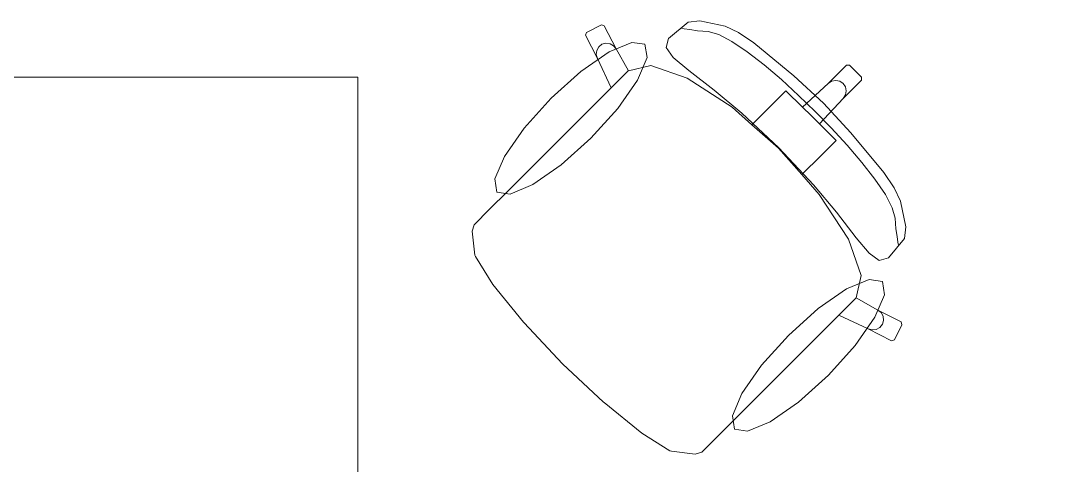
# Model space of a CAD drawing. Header units: inches. Extents: x -38 to 5698, y -33 to 92.
# Drawn here: x 311.354 to 312.834, y 15.928 to 16.561 of the extents above; entities that cross this region are included whole.
import ezdxf

# ---------------------------------------------------------------- set-up
doc = ezdxf.new("R2010")
doc.units = ezdxf.units.IN
doc.header["$MEASUREMENT"] = 0
doc.layers.add('Interior - Mobiliario', color=7, linetype='Continuous')

msp = doc.modelspace()

# ---------------------------------------------------------------- linework, layer by layer
at = {"layer": 'Interior - Mobiliario', "color": 175, "linetype": 'Continuous', "lineweight": 13}
for p, q in [((312.3037, 16.5595), (312.3205, 16.5614)), ((312.3205, 16.5614), (312.3566, 16.5536)), ((312.1591, 16.5448), (312.1804, 16.5557)), ((312.1804, 16.5557), (312.1845, 16.5543)), ((312.1845, 16.5543), (312.2015, 16.5212)), ((312.2759, 16.5363), (312.3037, 16.5595)), ((312.2984, 16.5499), (312.2939, 16.5507)), ((312.3065, 16.5491), (312.2984, 16.5499)), ((312.3172, 16.547), (312.3065, 16.5491)), ((312.3326, 16.5459), (312.3172, 16.547)), ((312.3566, 16.5536), (312.3758, 16.5447)), ((312.1578, 16.5408), (312.1591, 16.5448)), ((312.1748, 16.5077), (312.1578, 16.5408)), ((312.2724, 16.5234), (312.2759, 16.5363)), ((312.3474, 16.542), (312.3326, 16.5459)), ((312.3662, 16.532), (312.3474, 16.542)), ((312.3881, 16.5172), (312.3662, 16.532)), ((312.3758, 16.5447), (312.3975, 16.5298)), ((312.1731, 16.5134), (312.1738, 16.5192)), ((312.1738, 16.5192), (312.1766, 16.5243)), ((312.1766, 16.5243), (312.1812, 16.5279)), ((312.1812, 16.5279), (312.1869, 16.5295)), ((312.1869, 16.5295), (312.1927, 16.5287)), ((312.1927, 16.5287), (312.1978, 16.5258)), ((312.1978, 16.5258), (312.2015, 16.5212)), ((312.2015, 16.5212), (312.2188, 16.4902)), ((312.2825, 16.5091), (312.2724, 16.5234)), ((312.4119, 16.4986), (312.3881, 16.5172)), ((312.3975, 16.5298), (312.4542, 16.4829)), ((312.1748, 16.5077), (312.1731, 16.5134)), ((312.1943, 16.4659), (312.1748, 16.5077)), ((312.3047, 16.4905), (312.2825, 16.5091)), ((312.2186, 16.4902), (312.1943, 16.4659)), ((312.2186, 16.4902), (312.2188, 16.4902)), ((312.2188, 16.4902), (312.2507, 16.4977)), ((312.2507, 16.4977), (312.3027, 16.4793)), ((312.3409, 16.4625), (312.3047, 16.4905)), ((312.4366, 16.4774), (312.4119, 16.4986)), ((312.5034, 16.4721), (312.5294, 16.4982)), ((312.5294, 16.4982), (312.5337, 16.4981)), ((312.5337, 16.4981), (312.5422, 16.4896)), ((312.5508, 16.4811), (312.5422, 16.4896)), ((312.3027, 16.4793), (312.3665, 16.438)), ((312.4612, 16.4549), (312.4366, 16.4774)), ((312.4542, 16.4829), (312.4964, 16.4438)), ((312.5034, 16.4721), (312.5082, 16.4753)), ((312.5082, 16.4753), (312.514, 16.4764)), ((312.514, 16.4764), (312.5197, 16.4753)), ((312.5197, 16.4753), (312.5246, 16.472)), ((312.5247, 16.4507), (312.5508, 16.4768)), ((312.5508, 16.4768), (312.5508, 16.4811)), ((312.0465, 16.3181), (312.1943, 16.4659)), ((312.3802, 16.4298), (312.3409, 16.4625)), ((312.422, 16.4406), (312.4432, 16.4617)), ((312.4432, 16.4617), (312.4668, 16.4381)), ((312.4668, 16.4381), (312.5034, 16.4721)), ((312.5279, 16.4671), (312.5246, 16.472)), ((312.5291, 16.4613), (312.5279, 16.4671)), ((312.5279, 16.4556), (312.5291, 16.4613)), ((312.4847, 16.4321), (312.4612, 16.4549)), ((312.4907, 16.4142), (312.5247, 16.4507)), ((312.5356, 16.4016), (312.4964, 16.4438)), ((312.5247, 16.4507), (312.5279, 16.4556)), ((312.3665, 16.438), (312.3947, 16.4132)), ((312.433, 16.3803), (312.3802, 16.4298)), ((312.3947, 16.4132), (312.422, 16.4406)), ((312.4668, 16.4381), (312.4788, 16.4261)), ((312.4847, 16.4321), (312.5075, 16.4086)), ((312.4907, 16.4142), (312.4788, 16.4261)), ((312.5144, 16.3906), (312.4907, 16.4142)), ((312.3947, 16.4132), (312.4325, 16.3799)), ((312.5075, 16.4086), (312.5301, 16.384)), ((312.5824, 16.3449), (312.5356, 16.4016)), ((312.4932, 16.3694), (312.5144, 16.3906)), ((312.5301, 16.384), (312.5512, 16.3592)), ((312.4658, 16.342), (312.4325, 16.3799)), ((312.433, 16.3803), (312.4825, 16.3276)), ((312.4658, 16.342), (312.4932, 16.3694)), ((312.5512, 16.3592), (312.5698, 16.3354)), ((312.4906, 16.3139), (312.4658, 16.342)), ((312.5973, 16.3232), (312.5824, 16.3449)), ((312.4825, 16.3276), (312.5152, 16.2883)), ((312.5698, 16.3354), (312.5847, 16.3136)), ((312.021, 16.2926), (312.0465, 16.3181)), ((312.532, 16.2501), (312.4906, 16.3139)), ((312.5847, 16.3136), (312.5946, 16.2948)), ((312.6063, 16.304), (312.5973, 16.3232)), ((312.614, 16.2678), (312.6063, 16.304)), ((311.999, 16.2706), (312.021, 16.2926)), ((312.5152, 16.2883), (312.5431, 16.2521)), ((312.5946, 16.2948), (312.5985, 16.28)), ((311.9962, 16.2613), (311.999, 16.2706)), ((312.5985, 16.28), (312.5997, 16.2646)), ((312.6121, 16.2511), (312.614, 16.2678)), ((312.0001, 16.2274), (311.9962, 16.2613)), ((312.5431, 16.2521), (312.5617, 16.2298)), ((312.589, 16.2232), (312.6121, 16.2511)), ((312.5997, 16.2646), (312.6017, 16.2538)), ((312.6017, 16.2538), (312.6025, 16.2458)), ((312.5503, 16.1981), (312.532, 16.2501)), ((312.6025, 16.2458), (312.6033, 16.2413)), ((312.001, 16.2253), (312.0001, 16.2274)), ((312.026, 16.1852), (312.001, 16.2253)), ((312.5617, 16.2298), (312.576, 16.2198)), ((312.576, 16.2198), (312.589, 16.2232)), ((312.5429, 16.1662), (312.5503, 16.1981)), ((312.0695, 16.1316), (312.026, 16.1852)), ((312.5428, 16.1659), (312.5186, 16.1417)), ((312.5428, 16.1659), (312.5429, 16.1662)), ((312.5739, 16.1488), (312.5429, 16.1662)), ((312.5785, 16.1452), (312.5739, 16.1488)), ((312.607, 16.1319), (312.5739, 16.1488)), ((312.3707, 15.9938), (312.5186, 16.1417)), ((312.5186, 16.1417), (312.5603, 16.1221)), ((312.5814, 16.1401), (312.5785, 16.1452)), ((312.5805, 16.1286), (312.5821, 16.1342)), ((312.5821, 16.1342), (312.5814, 16.1401)), ((312.0702, 16.1307), (312.0695, 16.1316)), ((312.125, 16.0724), (312.0702, 16.1307)), ((312.5603, 16.1221), (312.566, 16.1205)), ((312.5603, 16.1221), (312.5934, 16.1051)), ((312.566, 16.1205), (312.5718, 16.1212)), ((312.5718, 16.1212), (312.5769, 16.124)), ((312.5769, 16.124), (312.5805, 16.1286)), ((312.5975, 16.1064), (312.6083, 16.1278)), ((312.6083, 16.1278), (312.607, 16.1319)), ((312.5934, 16.1051), (312.5975, 16.1064)), ((312.125, 16.0724), (312.1834, 16.0176)), ((312.1834, 16.0176), (312.1842, 16.0169)), ((312.1842, 16.0169), (312.2379, 15.9733)), ((312.3452, 15.9683), (312.3707, 15.9938)), ((312.2379, 15.9733), (312.2779, 15.9484)), ((312.3233, 15.9464), (312.3452, 15.9683)), ((312.2779, 15.9484), (312.28, 15.9475)), ((312.28, 15.9475), (312.314, 15.9435)), ((312.314, 15.9435), (312.3233, 15.9464))]:
    msp.add_line(p, q, dxfattribs=at)
at = {"layer": 'Interior - Mobiliario', "color": 175, "linetype": 'Continuous', "lineweight": 13, "flags": 128}
for points in [[(312.1086, 16.4509), (312.151, 16.489), (312.1914, 16.517), (312.2235, 16.5306), (312.2424, 16.5278), (312.2453, 16.5088), (312.2317, 16.4768), (312.2036, 16.4364), (312.1655, 16.3939), (312.123, 16.3558), (312.0826, 16.3278), (312.0506, 16.3141), (312.0317, 16.317), (312.0288, 16.3359), (312.0424, 16.368), (312.0704, 16.4084)], [(311.3336, 15.181), (312.8336, 15.181), (312.8336, 15.781), (311.8336, 15.781), (311.8336, 16.481), (311.3336, 16.481)], [(312.5035, 16.0559), (312.5416, 16.0984), (312.5697, 16.1388), (312.5833, 16.1708), (312.5804, 16.1897), (312.5615, 16.1926), (312.5294, 16.179), (312.489, 16.151), (312.4466, 16.1128), (312.4084, 16.0704), (312.3804, 16.03), (312.3668, 15.9979), (312.3697, 15.979), (312.3886, 15.9761), (312.4206, 15.9897), (312.461, 16.0178)]]:
    msp.add_lwpolyline(points, close=True, dxfattribs=at)

doc.saveas('drawing.dxf')
